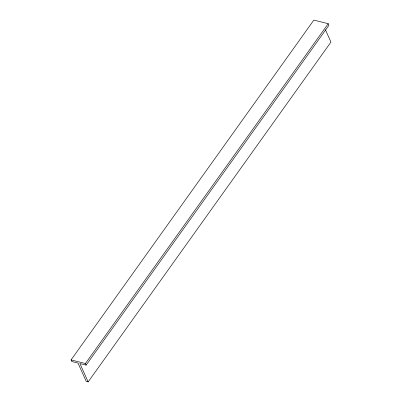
<?xml version="1.0" encoding="UTF-8"?>
<svg xmlns="http://www.w3.org/2000/svg" width="402" height="402" viewBox="0 0 402 402"><rect width="100%" height="100%" fill="white"/><g stroke="black" fill="none" stroke-linecap="round" stroke-linejoin="round"><path stroke-width="0.6" d="M88.154 381.9L86.239 381.423L77.998 363.081L71.767 361.519L71.048 359.926L313.846 20.1L328.218 23.698L328.936 25.291L86.144 365.116L79.913 363.559L88.154 381.9L330.952 42.074L325.454 29.848M86.144 365.116L85.425 363.524L328.218 23.698M71.048 359.926L85.425 363.524"/></g></svg>
